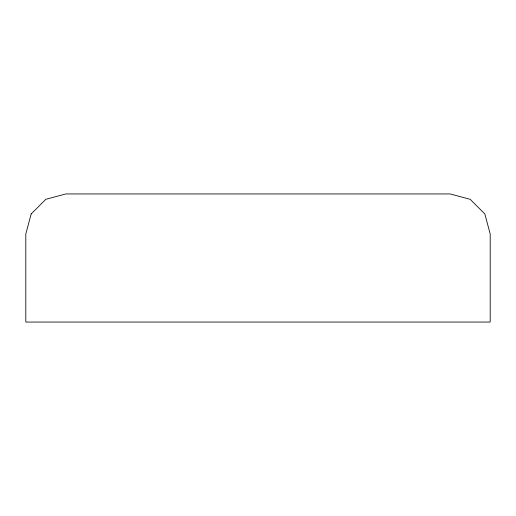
<?xml version="1.0" encoding="UTF-8"?>
<svg xmlns="http://www.w3.org/2000/svg" width="516" height="516" viewBox="0 0 516 516"><rect width="100%" height="100%" fill="white"/><g stroke="black" fill="none" stroke-linecap="round" stroke-linejoin="round"><path stroke-width="0.77" d="M31.166 213.959L25.8 233.98L25.8 322.055L490.2 322.055L490.2 233.98L484.834 213.959L470.186 199.311L450.165 193.945L65.835 193.945L45.814 199.311L31.166 213.959"/></g></svg>
